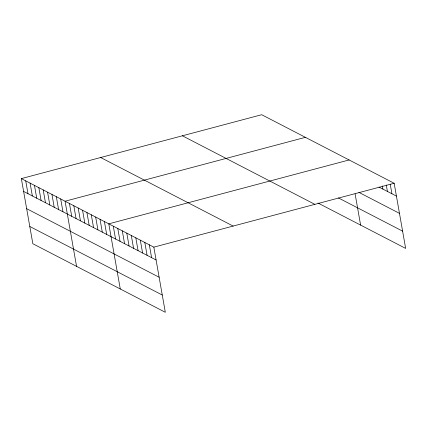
<?xml version="1.0" encoding="UTF-8"?>
<svg xmlns="http://www.w3.org/2000/svg" width="427" height="427" viewBox="0 0 427 427"><rect width="100%" height="100%" fill="white"/><g stroke="black" fill="none" stroke-linecap="round" stroke-linejoin="round"><path stroke-width="0.64" d="M21.35 178.598L153.832 247.148L165.313 312.286L32.836 243.732L21.35 178.598L261.687 114.714L394.164 183.268L405.65 248.402L317.982 203.038M305.401 137.339L65.069 201.218L76.556 266.357M349.121 159.96L108.789 223.839L120.27 288.978M153.832 247.148L394.164 183.268M378.973 187.063L396.427 196.094M358.931 192.38L399.469 213.356M338.435 197.936L402.608 231.14M182.377 135.797L314.854 204.346M100.66 157.515L233.142 226.07M23.613 191.424L156.09 259.979M26.655 208.686L159.138 277.24M29.794 226.47L162.271 295.025M390.225 184.144L391.922 193.767M386.286 185.019L387.417 191.435M382.346 185.9L382.912 189.102M355.099 193.863L360.607 225.098M149.327 244.82L151.59 257.646M144.822 242.488L147.085 255.319M140.318 240.155L142.581 252.987M135.813 237.828L138.076 250.654M131.308 235.496L133.571 248.327M126.803 233.163L129.066 245.995M122.298 230.836L124.561 243.662M117.793 228.504L120.056 241.335M113.288 226.171L115.552 239.003M104.412 221.581L106.675 234.407M100.041 219.318L102.304 232.144M95.669 217.055L97.932 229.886M91.298 214.792L93.561 227.623M86.927 212.529L89.19 225.36M82.555 210.265L84.818 223.097M78.184 208.008L80.447 220.834M73.812 205.745L76.075 218.571M69.441 203.482L71.704 216.313M60.698 198.955L62.961 211.787M56.327 196.692L58.584 209.524M51.955 194.434L54.213 207.26M47.578 192.171L49.842 204.997M43.207 189.908L45.47 202.74M38.836 187.645L41.099 200.476M34.464 185.382L36.727 198.213M30.093 183.119L32.356 195.95M25.721 180.856L27.985 193.687"/></g></svg>
